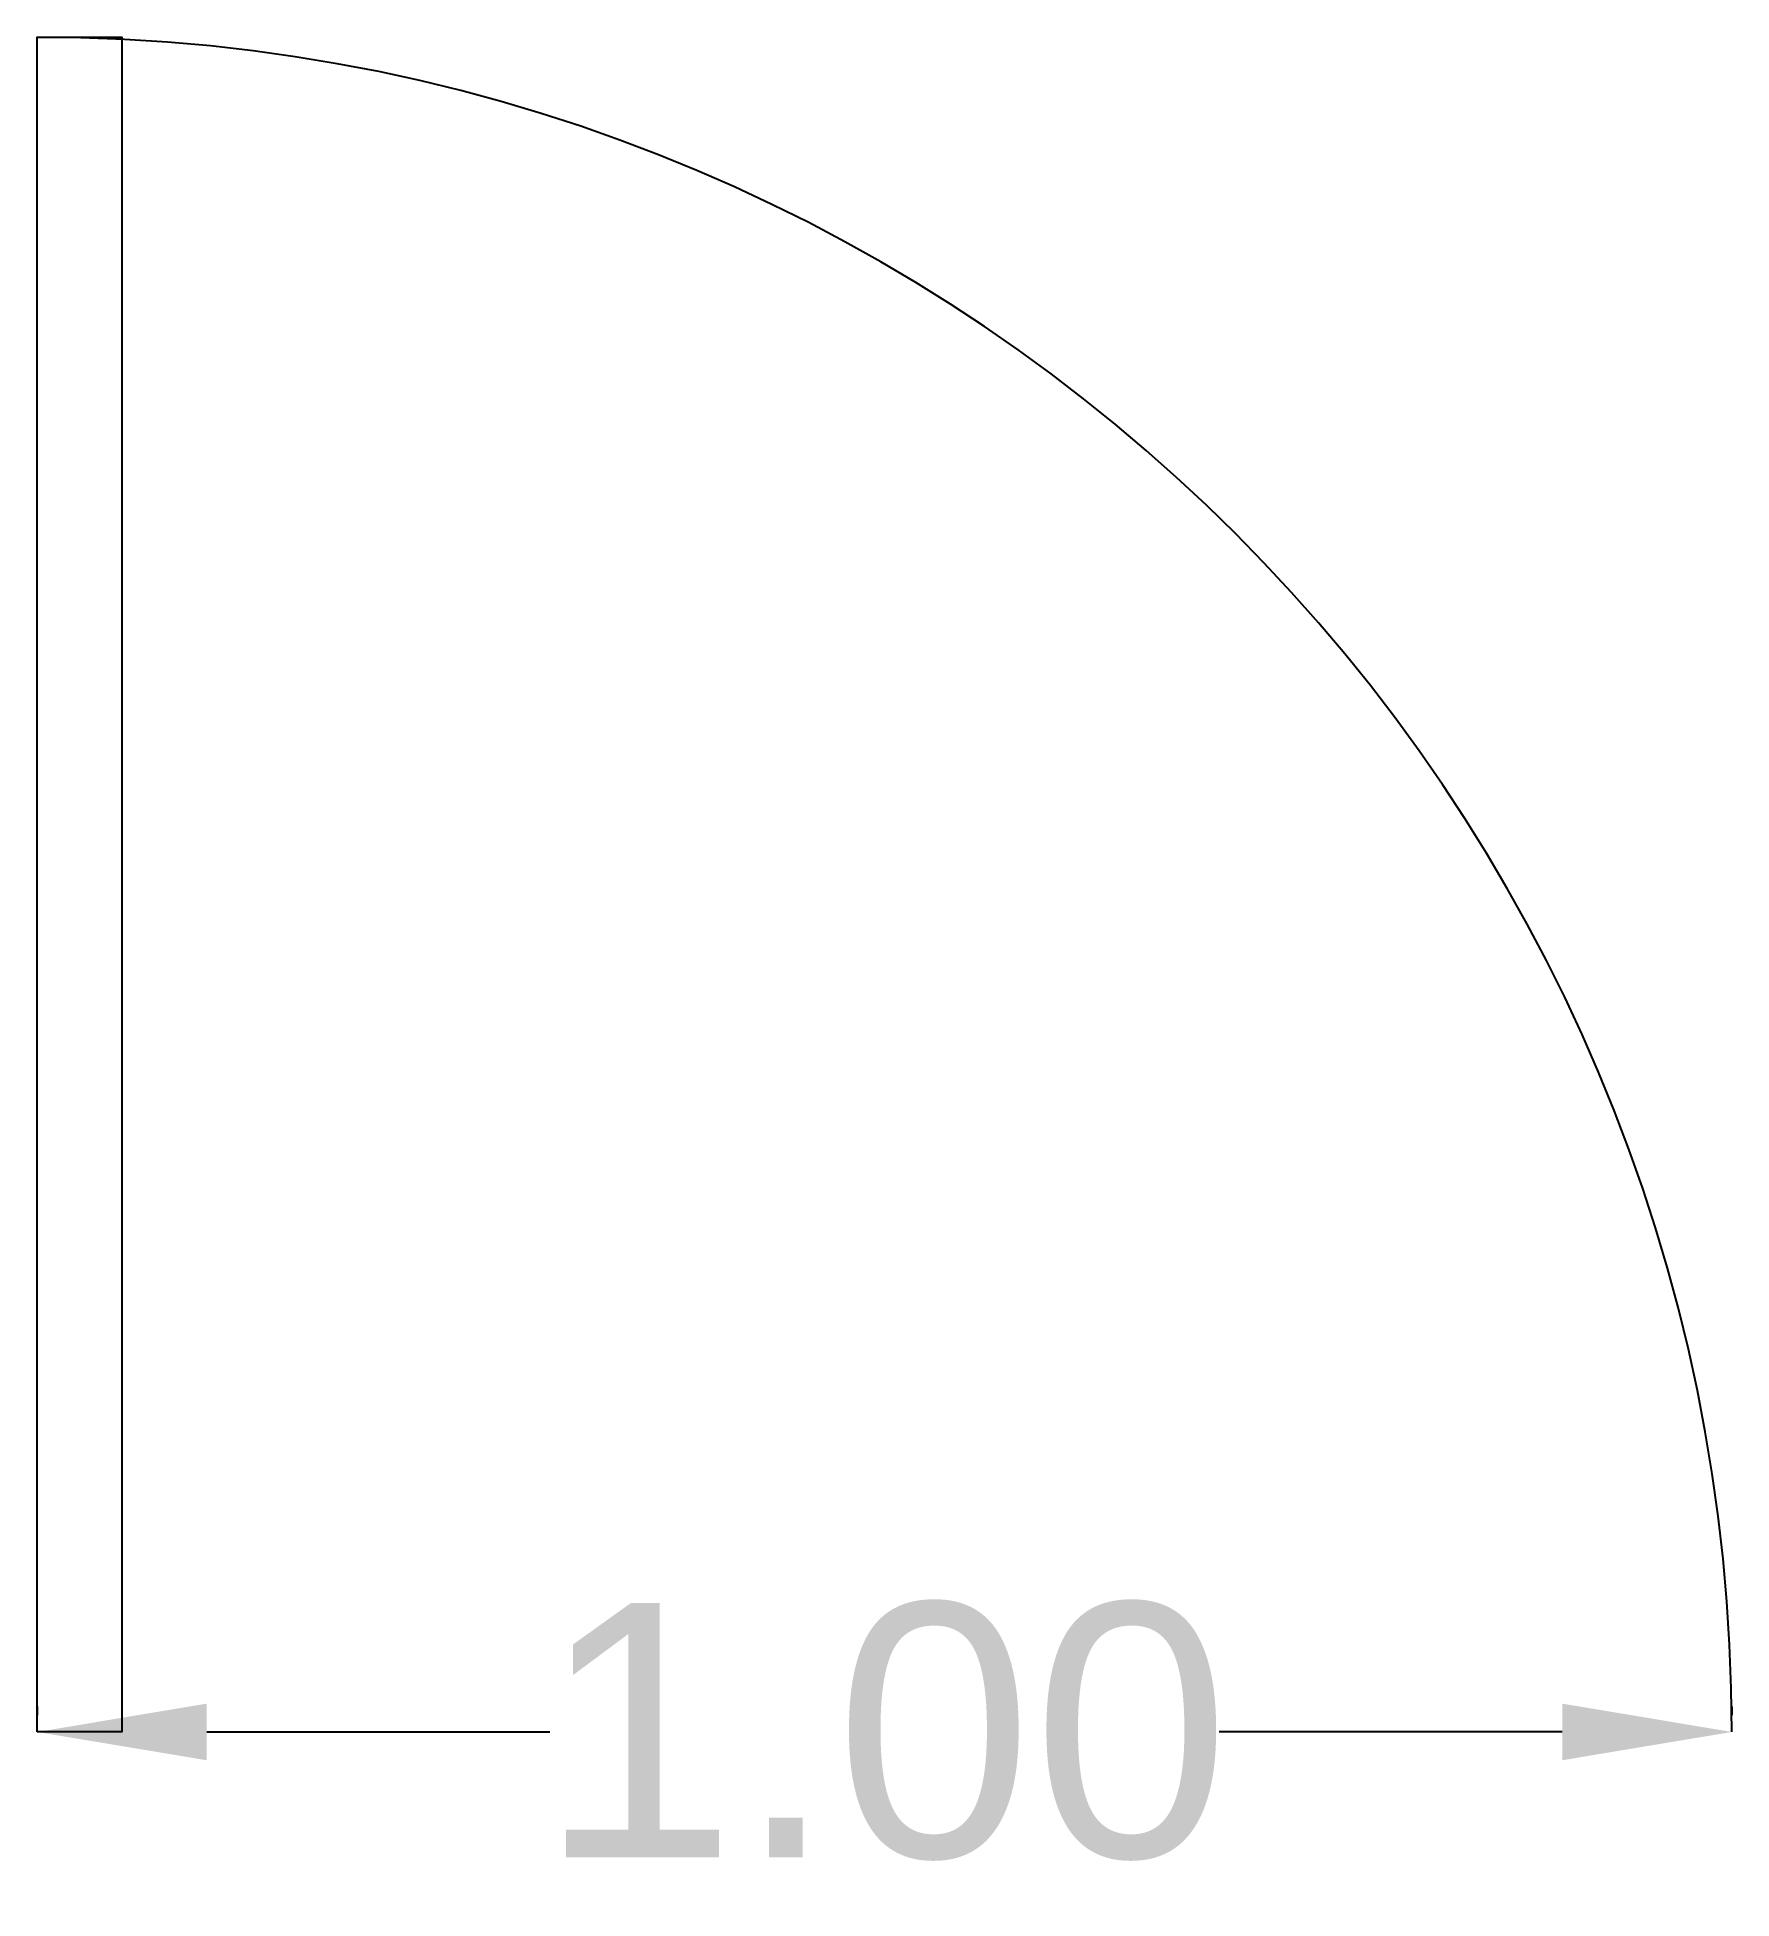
# Model space of a CAD drawing. Header units: millimetres. Extents: x 0 to 1000, y -98 to 1000.
import ezdxf

# ---------------------------------------------------------------- set-up
doc = ezdxf.new("R2010")
doc.units = ezdxf.units.MM
doc.styles.get("Standard").update_dxf_attribs({"font": 'arial.ttf'})
doc.dimstyles.new('BLOCK D', dxfattribs={"dimtxt": 0.15, "dimasz": 0.1, "dimexe": 0.01, "dimexo": 0.015, "dimgap": 0.01, "dimtad": 0, "dimtih": 1, "dimtoh": 1, "dimzin": 0, "dimdsep": 46, "dimtxsty": 'Standard', "dimcen": 0.09, "dimadec": 0, "dimazin": 0, "dimtfac": 1, "dimtofl": 0, "dimtmove": 0, "dimatfit": 3, "dimfxl": 0, "dimtolj": 1, "dimtzin": 0, "dimarcsym": 0})

# ---------------------------------------------------------------- blocks, each defined once
blk = doc.blocks.new('*D7')
at = {"color": 0, "lineweight": -2, "transparency": 16777216}
for p, q in [((0, 0.015), (0, 0.01)), ((1, 0.015), (1, 0.01)), ((0.1, 0), (0.3025, 0)), ((0.9, 0), (0.6975, 0))]:
    blk.add_line(p, q, dxfattribs=at)
at = {"color": 0, "transparency": 16777216}
for points in [[(0.1, 0.0167), (0.1, -0.0167), (0, 0)], [(0.9, 0.0167), (0.9, -0.0167), (1, 0)]]:
    blk.add_solid(points, dxfattribs=at)
at = {"layer": 'Defpoints', "color": 0, "transparency": 16777216}
for p in [(0, 0), (0, 0), (1, 0)]:
    blk.add_point(p, dxfattribs=at)
at = {"color": 0, "transparency": 16777216, "insert": (0.5, 0), "char_height": 0.15, "attachment_point": 5}
blk.add_mtext('\\A1;1.00', dxfattribs=at)
blk = doc.blocks.new('*U8')
blk.add_lwpolyline([(0, 0), (0, 1), (0.05, 1), (0.05, 0)], close=True)
blk.add_arc((0, 0), 1, 0, 90)
dim = blk.add_linear_dim(base=(0, 0), p1=(1, 0), p2=(0, 0), dimstyle='BLOCK D')
dim.commit()
dim.dimension.update_dxf_attribs({"geometry": '*D7', "text_midpoint": (0.5, 0)})

msp = doc.modelspace()

# ---------------------------------------------------------------- block references
at = {"xscale": 1000, "yscale": 1000, "zscale": 1000}
msp.add_blockref('*U8', (0, 0), dxfattribs=at)

doc.saveas('drawing.dxf')
